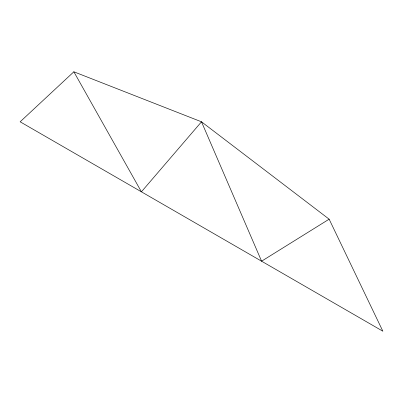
<?xml version="1.0" encoding="UTF-8"?>
<svg xmlns="http://www.w3.org/2000/svg" width="403" height="403" viewBox="0 0 403 403"><rect width="100%" height="100%" fill="white"/><g stroke="black" fill="none" stroke-linecap="round" stroke-linejoin="round"><path stroke-width="0.6" d="M73.86 71.794L20.15 121.802L382.85 331.206L329.14 219.182L201.5 121.802L73.86 71.794L141.413 191.813L201.5 121.802L261.587 261.194L329.14 219.182"/></g></svg>
